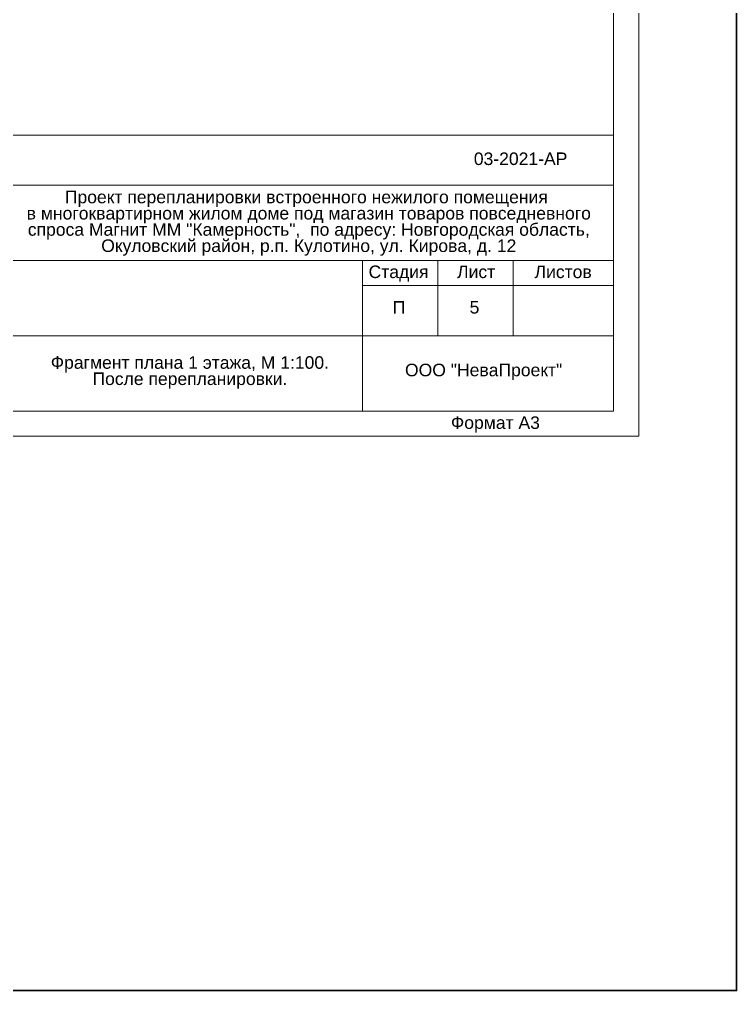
# Model space of a CAD drawing. Header units: metres. Extents: x 315 to 494, y -91 to 12.
# Drawn here: x 479.51 to 493.79, y -90.5 to -71.15 of the extents above; entities that cross this region are included whole.
import ezdxf
from ezdxf.enums import TextEntityAlignment as Align

# ---------------------------------------------------------------- set-up
doc = ezdxf.new("R2010")
doc.units = ezdxf.units.M
doc.header["$MEASUREMENT"] = 0
doc.layers.add('Level 50', color=7, linetype='Continuous', lineweight=0)
doc.layers.add('Level 63', color=7, linetype='Continuous', lineweight=0)
doc.styles.add('GOST 2.304', font='CS_Gost2304.shx')
doc.styles.add('Style-Arial', font='arial.ttf')

# ---------------------------------------------------------------- blocks, each defined once
blk = doc.blocks.new('*U47')
at = {"layer": 'Level 50', "color": 7, "linetype": 'Continuous', "lineweight": 0}
for p, q in [((20.513, 14.5), (20.513, -14.5)), ((20.513, -14.5), (-20.487, -14.5))]:
    blk.add_line(p, q, dxfattribs=at)
at = {"layer": 'Level 50', "color": 7, "linetype": 'Continuous', "lineweight": 13}
for p in [(20.013, 14), (-18.926, -14)]:
    blk.add_line(p, (20.013, -14), dxfattribs=at)
at = {"layer": 'Level 63', "color": 7, "linetype": 'Continuous', "lineweight": 13}
for p, q in [((1.513, -8.5), (20.013, -8.5)), ((8.013, -9.5), (20.013, -9.5)), ((8.013, -11), (20.013, -11)), ((15.013, -11.5), (20.013, -11.5)), ((8.013, -12.5), (20.013, -12.5))]:
    blk.add_line(p, q, dxfattribs=at)
at = {"layer": 'Level 63', "color": 7, "linetype": 'Continuous', "lineweight": 13, "flags": 128}
for points in [[(15.013, -11), (15.013, -14)], [(16.513, -11), (16.513, -12.5)], [(18.013, -11), (18.013, -12.5)]]:
    blk.add_lwpolyline(points, dxfattribs=at)
at = {"color": 7, "linetype": 'Continuous', "lineweight": 13, "style": 'Style-Arial'}
blk.add_text('ООО "НеваПроект"', height=0.25, dxfattribs=at).set_placement((15.859, -13.057), align=Align.TOP_LEFT)
at = {"layer": 'Level 63', "color": 7, "linetype": 'Continuous', "lineweight": 0, "style": 'Style-Arial'}
for s, p in [('Стадия', (15.731, -11.225)), ('Лист', (17.276, -11.225)), ('Листов', (19.009, -11.225)), ('Формат А3', (17.66, -14.231))]:
    blk.add_text(s, height=0.25, dxfattribs=at).set_placement(p, align=Align.MIDDLE_CENTER)

msp = doc.modelspace()

# ---------------------------------------------------------------- linework, layer by layer
at = {"color": 1, "linetype": 'Continuous', "lineweight": 30, "flags": 128}
msp.add_lwpolyline([(449.60862772, -43.81595254), (493.79294394, -43.81595254), (493.79294394, -90.50478854), (449.60862772, -90.50478854), (449.60862772, -43.81595254)], close=True, dxfattribs=at)

# ---------------------------------------------------------------- block references
at = {"layer": 'Level 50', "color": 7, "linetype": 'Continuous', "lineweight": 13}
msp.add_blockref('*U47', (471.33048831, -64.95302044), dxfattribs=at)

# ---------------------------------------------------------------- texts
at = {"color": 7, "linetype": 'Continuous', "lineweight": 13, "style": 'Style-Arial'}
msp.add_text('03-2021-АР', height=0.25, dxfattribs=at).set_placement((489.49221342, -73.79938304), align=Align.TOP_CENTER)
at = {"color": 7, "linetype": 'Continuous', "lineweight": 13, "char_height": 0.25, "line_spacing_factor": 0.776524, "style": 'Style-Arial'}
for s, insert, attachment_point in [('Проект перепланировки встроенного нежилого помещения\\P в многоквартирном жилом доме под магазин товаров повседневного\\P спроса Магнит ММ "Камерность",  по адресу: Новгородская область,\\P Окуловский район, р.п. Кулотино, ул. Кирова, д. 12', (485.22522595, -74.5618102), 2), ('Фрагмент плана 1 этажа, М 1:100.\\PПосле перепланировки.\\P', (482.90566075, -78.18520782), 5)]:
    msp.add_mtext(s, dxfattribs=dict(at, insert=insert, attachment_point=attachment_point))
at = {"color": 7, "linetype": 'Continuous', "lineweight": 0, "char_height": 0.25, "attachment_point": 5, "line_spacing_factor": 0.72, "style": 'GOST 2.304'}
for s, insert in [('\\fArial|b0|i0|c204204|p39;П', (487.06888077, -76.88628374)), ('\\fArial|b0|i0|c204204|p39;5', (488.57417974, -76.88628374))]:
    msp.add_mtext(s, dxfattribs=dict(at, insert=insert))

doc.saveas('drawing.dxf')
